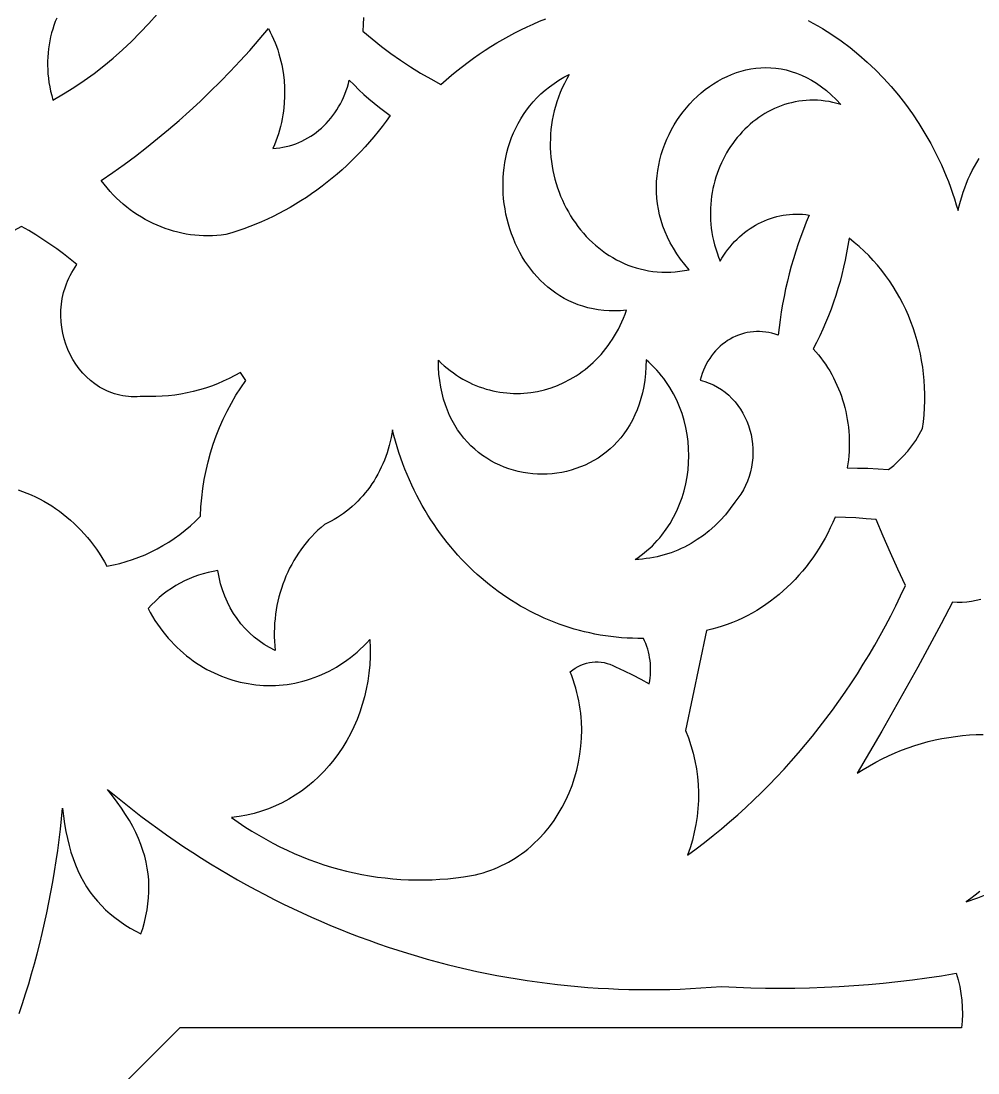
# Model space of a CAD drawing. Extents: x -3069 to -2029, y 258 to 1298.
# Drawn here: x -2707.1 to -2641.9, y 1129.7 to 1201.3 of the extents above; entities that cross this region are included whole.
import ezdxf

# ---------------------------------------------------------------- set-up
doc = ezdxf.new("R2010")
doc.units = 0
doc.layers.add('LAYER_1', color=18, linetype='CONTINUOUS')

msp = doc.modelspace()

# ---------------------------------------------------------------- linework, layer by layer
at = {"layer": 'LAYER_1'}
for points in [[(-2704.633, 1201.543), (-2704.732, 1201.295), (-2704.823, 1201.042), (-2704.906, 1200.785), (-2704.981, 1200.524), (-2705.048, 1200.26), (-2705.105, 1199.991), (-2705.154, 1199.72), (-2705.194, 1199.445), (-2705.224, 1199.166), (-2705.245, 1198.885), (-2705.256, 1198.602), (-2705.257, 1198.315), (-2705.248, 1198.027), (-2705.229, 1197.736), (-2705.2, 1197.443), (-2705.16, 1197.149), (-2705.109, 1196.853), (-2705.047, 1196.555), (-2704.974, 1196.256), (-2704.89, 1195.957), (-2704.168, 1196.372), (-2703.46, 1196.812), (-2702.767, 1197.276), (-2702.088, 1197.764), (-2701.425, 1198.276), (-2700.778, 1198.81), (-2700.147, 1199.367), (-2699.533, 1199.946), (-2698.937, 1200.546), (-2698.358, 1201.167), (-2697.797, 1201.809)], [(-2683.739, 1201.582), (-2683.743, 1201.11), (-2683.768, 1200.637), (-2683.144, 1200.114), (-2682.508, 1199.611), (-2681.859, 1199.127), (-2681.199, 1198.662), (-2680.528, 1198.218), (-2679.846, 1197.794), (-2679.153, 1197.39), (-2678.451, 1197.007), (-2678.092, 1197.329), (-2677.729, 1197.643), (-2677.361, 1197.948), (-2676.987, 1198.245), (-2676.609, 1198.534), (-2676.226, 1198.814), (-2675.839, 1199.085), (-2675.447, 1199.348), (-2675.051, 1199.602), (-2674.651, 1199.847), (-2674.246, 1200.084), (-2673.838, 1200.312), (-2673.426, 1200.531), (-2673.01, 1200.741), (-2672.591, 1200.942), (-2672.168, 1201.134), (-2671.742, 1201.317), (-2671.313, 1201.49)], [(-2653.442, 1201.381), (-2653.109, 1201.201), (-2652.78, 1201.014), (-2652.454, 1200.821), (-2651.814, 1200.415), (-2651.188, 1199.984), (-2650.578, 1199.527), (-2649.984, 1199.045), (-2649.407, 1198.539), (-2648.848, 1198.009), (-2648.307, 1197.456), (-2647.784, 1196.881), (-2647.281, 1196.284), (-2646.798, 1195.665), (-2646.336, 1195.026), (-2645.896, 1194.366), (-2645.477, 1193.686), (-2645.082, 1192.987), (-2644.709, 1192.269), (-2644.361, 1191.533), (-2644.037, 1190.78), (-2643.885, 1190.396), (-2643.739, 1190.009), (-2643.6, 1189.617), (-2643.467, 1189.222), (-2643.341, 1188.822), (-2643.221, 1188.419), (-2643.149, 1188.74), (-2643.067, 1189.058), (-2642.977, 1189.371), (-2642.877, 1189.68), (-2642.77, 1189.985), (-2642.653, 1190.284), (-2642.529, 1190.579), (-2642.396, 1190.868), (-2642.255, 1191.152), (-2642.106, 1191.431), (-2641.95, 1191.704), (-2641.786, 1191.971)], [(-2707.263, 1169.395), (-2706.964, 1169.291), (-2706.667, 1169.177), (-2706.374, 1169.054), (-2706.085, 1168.921), (-2705.8, 1168.779), (-2705.52, 1168.628), (-2705.243, 1168.468), (-2704.971, 1168.3), (-2704.704, 1168.122), (-2704.442, 1167.936), (-2704.184, 1167.742), (-2703.932, 1167.539), (-2703.685, 1167.328), (-2703.444, 1167.108), (-2703.209, 1166.881), (-2702.98, 1166.646), (-2702.756, 1166.403), (-2702.539, 1166.153), (-2702.329, 1165.895), (-2702.125, 1165.63), (-2701.928, 1165.357), (-2701.738, 1165.078), (-2701.556, 1164.791), (-2701.38, 1164.497), (-2701.212, 1164.197), (-2700.767, 1164.283), (-2700.326, 1164.387), (-2699.89, 1164.509), (-2699.459, 1164.648), (-2699.033, 1164.805), (-2698.613, 1164.978), (-2698.2, 1165.169), (-2697.794, 1165.376), (-2697.395, 1165.599), (-2697.003, 1165.838), (-2696.62, 1166.093), (-2696.244, 1166.364), (-2695.878, 1166.651), (-2695.521, 1166.952), (-2695.174, 1167.269), (-2694.837, 1167.601), (-2694.806, 1168.231), (-2694.752, 1168.857), (-2694.675, 1169.48), (-2694.576, 1170.097), (-2694.455, 1170.709), (-2694.313, 1171.314), (-2694.149, 1171.912), (-2693.963, 1172.502), (-2693.757, 1173.083), (-2693.53, 1173.656), (-2693.282, 1174.218), (-2693.014, 1174.77), (-2692.726, 1175.311), (-2692.418, 1175.84), (-2692.09, 1176.356), (-2691.742, 1176.858), (-2692.114, 1177.403), (-2692.498, 1177.187), (-2692.888, 1176.986), (-2693.283, 1176.8), (-2693.683, 1176.629), (-2694.088, 1176.473), (-2694.496, 1176.332), (-2694.909, 1176.206), (-2695.325, 1176.095), (-2695.744, 1176), (-2696.166, 1175.92), (-2696.591, 1175.856), (-2697.017, 1175.807), (-2697.445, 1175.774), (-2697.875, 1175.756), (-2698.305, 1175.755), (-2698.737, 1175.769), (-2698.944, 1175.749), (-2699.15, 1175.737), (-2699.353, 1175.734), (-2699.553, 1175.74), (-2699.75, 1175.754), (-2699.945, 1175.776), (-2700.137, 1175.806), (-2700.325, 1175.844), (-2700.511, 1175.89), (-2700.693, 1175.942), (-2700.872, 1176.003), (-2701.048, 1176.07), (-2701.22, 1176.144), (-2701.389, 1176.224), (-2701.715, 1176.405), (-2702.026, 1176.61), (-2702.321, 1176.838), (-2702.599, 1177.088), (-2702.859, 1177.358), (-2703.101, 1177.647), (-2703.324, 1177.953), (-2703.528, 1178.274), (-2703.711, 1178.61), (-2703.872, 1178.959), (-2704.012, 1179.32), (-2704.129, 1179.69), (-2704.223, 1180.069), (-2704.292, 1180.455), (-2704.337, 1180.847), (-2704.356, 1181.243), (-2704.349, 1181.642), (-2704.314, 1182.042), (-2704.252, 1182.441), (-2704.161, 1182.839), (-2704.042, 1183.234), (-2703.97, 1183.43), (-2703.892, 1183.625), (-2703.805, 1183.818), (-2703.711, 1184.009), (-2703.609, 1184.199), (-2703.499, 1184.386), (-2703.381, 1184.572), (-2703.255, 1184.754), (-2703.704, 1185.117), (-2704.16, 1185.468), (-2704.622, 1185.809), (-2705.092, 1186.138), (-2705.567, 1186.456), (-2706.049, 1186.762), (-2706.537, 1187.058), (-2707.03, 1187.341), (-2708.418, 1186.582)], [(-2641.68, 1161.94), (-2641.988, 1161.861), (-2642.301, 1161.8), (-2642.62, 1161.758), (-2642.944, 1161.734), (-2643.273, 1161.731), (-2643.605, 1161.748), (-2644.383, 1160.268), (-2645.171, 1158.794), (-2645.968, 1157.327), (-2646.776, 1155.867), (-2647.593, 1154.413), (-2648.42, 1152.965), (-2649.257, 1151.525), (-2650.104, 1150.091), (-2649.686, 1150.357), (-2649.262, 1150.608), (-2648.833, 1150.846), (-2648.399, 1151.07), (-2647.961, 1151.28), (-2647.519, 1151.476), (-2647.073, 1151.658), (-2646.623, 1151.826), (-2646.17, 1151.98), (-2645.713, 1152.12), (-2645.254, 1152.246), (-2644.792, 1152.357), (-2644.328, 1152.454), (-2643.861, 1152.537), (-2643.393, 1152.606), (-2642.924, 1152.661), (-2642.453, 1152.701), (-2641.982, 1152.727), (-2641.51, 1152.739)], [(-2707.19, 1133.727), (-2706.966, 1134.397), (-2706.75, 1135.07), (-2706.542, 1135.747), (-2706.341, 1136.427), (-2706.148, 1137.111), (-2705.964, 1137.798), (-2705.787, 1138.488), (-2705.618, 1139.181), (-2705.458, 1139.877), (-2705.305, 1140.576), (-2705.161, 1141.279), (-2705.024, 1141.984), (-2704.896, 1142.692), (-2704.776, 1143.403), (-2704.665, 1144.116), (-2704.561, 1144.832), (-2704.466, 1145.551), (-2704.379, 1146.272), (-2704.301, 1146.996), (-2704.231, 1147.722), (-2704.169, 1147.172), (-2704.094, 1146.642), (-2704.005, 1146.132), (-2703.904, 1145.642), (-2703.789, 1145.17), (-2703.66, 1144.716), (-2703.518, 1144.281), (-2703.361, 1143.862), (-2703.191, 1143.461), (-2703.006, 1143.076), (-2702.807, 1142.707), (-2702.593, 1142.353), (-2702.364, 1142.014), (-2702.121, 1141.689), (-2701.862, 1141.378), (-2701.588, 1141.081), (-2701.299, 1140.796), (-2700.995, 1140.524), (-2700.674, 1140.263), (-2700.338, 1140.014), (-2699.986, 1139.776), (-2699.618, 1139.548), (-2699.234, 1139.33), (-2698.891, 1139.152), (-2698.775, 1139.52), (-2698.657, 1139.946), (-2698.558, 1140.368), (-2698.478, 1140.785), (-2698.416, 1141.199), (-2698.374, 1141.609), (-2698.351, 1142.017), (-2698.348, 1142.423), (-2698.365, 1142.827), (-2698.402, 1143.229), (-2698.459, 1143.631), (-2698.537, 1144.033), (-2698.636, 1144.434), (-2698.756, 1144.836), (-2698.898, 1145.239), (-2699.061, 1145.644), (-2699.246, 1146.05), (-2699.454, 1146.459), (-2699.683, 1146.871), (-2699.936, 1147.285), (-2700.211, 1147.704), (-2700.509, 1148.127), (-2700.831, 1148.555), (-2701.176, 1148.988), (-2700.613, 1148.524), (-2700.046, 1148.067), (-2699.474, 1147.619), (-2698.899, 1147.178), (-2698.319, 1146.745), (-2697.735, 1146.319), (-2697.148, 1145.901), (-2696.557, 1145.491), (-2695.962, 1145.089), (-2695.363, 1144.695), (-2694.761, 1144.308), (-2694.155, 1143.929), (-2693.545, 1143.558), (-2692.932, 1143.195), (-2692.316, 1142.84), (-2691.697, 1142.493), (-2691.074, 1142.154), (-2690.448, 1141.823), (-2689.819, 1141.499), (-2689.187, 1141.184), (-2688.552, 1140.877), (-2687.914, 1140.578), (-2687.273, 1140.287), (-2686.629, 1140.004), (-2685.983, 1139.729), (-2685.334, 1139.463), (-2684.682, 1139.204), (-2684.028, 1138.954), (-2683.371, 1138.712), (-2682.712, 1138.478), (-2682.051, 1138.252), (-2681.387, 1138.035), (-2680.722, 1137.826), (-2680.054, 1137.625), (-2679.384, 1137.433), (-2678.712, 1137.249), (-2678.038, 1137.073), (-2677.362, 1136.906), (-2676.684, 1136.747), (-2676.005, 1136.596), (-2675.324, 1136.454), (-2674.641, 1136.321), (-2673.957, 1136.196), (-2673.272, 1136.079), (-2672.585, 1135.972), (-2671.896, 1135.872), (-2671.206, 1135.781), (-2670.515, 1135.699), (-2669.823, 1135.626), (-2669.13, 1135.561), (-2668.436, 1135.504), (-2667.741, 1135.457), (-2667.045, 1135.418), (-2666.348, 1135.388), (-2665.65, 1135.366), (-2664.952, 1135.354), (-2664.253, 1135.35), (-2663.553, 1135.355), (-2662.853, 1135.369), (-2662.153, 1135.392), (-2661.452, 1135.423), (-2660.751, 1135.464), (-2660.049, 1135.513), (-2659.348, 1135.571), (-2658.346, 1135.52), (-2657.343, 1135.484), (-2656.341, 1135.461), (-2655.338, 1135.453), (-2654.336, 1135.459), (-2653.334, 1135.479), (-2652.332, 1135.514), (-2651.331, 1135.562), (-2650.331, 1135.625), (-2649.331, 1135.702), (-2648.332, 1135.793), (-2647.335, 1135.899), (-2646.338, 1136.018), (-2645.343, 1136.152), (-2644.349, 1136.299), (-2643.356, 1136.461), (-2643.22, 1136.011), (-2643.109, 1135.554), (-2643.024, 1135.092), (-2642.966, 1134.625), (-2642.934, 1134.155), (-2642.929, 1133.683), (-2642.95, 1133.211), (-2642.998, 1132.741), (-2696.238, 1132.745), (-2733.88, 1095.096)], [(-2641.746, 1142.04), (-2642.051, 1141.795), (-2642.361, 1141.558), (-2642.677, 1141.327), (-2641.869, 1141.609), (-2641.071, 1141.914)]]:
    msp.add_lwpolyline(points, dxfattribs=at)
for points in [[(-2701.599, 1190.472), (-2700.813, 1191.013), (-2700.036, 1191.569), (-2699.268, 1192.14), (-2698.509, 1192.724), (-2697.761, 1193.324), (-2697.022, 1193.937), (-2696.293, 1194.565), (-2695.575, 1195.206), (-2694.866, 1195.861), (-2694.168, 1196.53), (-2693.481, 1197.212), (-2692.805, 1197.907), (-2692.139, 1198.616), (-2691.485, 1199.338), (-2690.842, 1200.072), (-2690.211, 1200.819), (-2690.087, 1200.584), (-2689.97, 1200.346), (-2689.861, 1200.105), (-2689.759, 1199.861), (-2689.664, 1199.614), (-2689.577, 1199.365), (-2689.497, 1199.113), (-2689.425, 1198.859), (-2689.359, 1198.604), (-2689.301, 1198.347), (-2689.207, 1197.828), (-2689.143, 1197.305), (-2689.108, 1196.778), (-2689.103, 1196.251), (-2689.128, 1195.723), (-2689.182, 1195.198), (-2689.22, 1194.936), (-2689.266, 1194.675), (-2689.319, 1194.416), (-2689.38, 1194.158), (-2689.448, 1193.902), (-2689.524, 1193.647), (-2689.607, 1193.395), (-2689.697, 1193.144), (-2689.795, 1192.896), (-2689.901, 1192.651), (-2689.67, 1192.669), (-2689.441, 1192.696), (-2689.215, 1192.734), (-2688.992, 1192.782), (-2688.771, 1192.839), (-2688.554, 1192.906), (-2688.34, 1192.981), (-2688.13, 1193.066), (-2687.924, 1193.159), (-2687.721, 1193.262), (-2687.523, 1193.372), (-2687.329, 1193.491), (-2687.14, 1193.618), (-2686.956, 1193.753), (-2686.777, 1193.895), (-2686.602, 1194.045), (-2686.434, 1194.203), (-2686.271, 1194.367), (-2686.114, 1194.539), (-2685.963, 1194.717), (-2685.818, 1194.902), (-2685.679, 1195.093), (-2685.548, 1195.29), (-2685.423, 1195.494), (-2685.305, 1195.703), (-2685.195, 1195.919), (-2685.092, 1196.139), (-2684.996, 1196.365), (-2684.909, 1196.596), (-2684.83, 1196.832), (-2684.759, 1197.073), (-2684.697, 1197.318), (-2684.373, 1196.984), (-2684.042, 1196.658), (-2683.704, 1196.342), (-2683.359, 1196.034), (-2683.008, 1195.736), (-2682.651, 1195.447), (-2682.287, 1195.167), (-2681.917, 1194.897), (-2682.184, 1194.526), (-2682.457, 1194.162), (-2682.737, 1193.804), (-2683.023, 1193.454), (-2683.315, 1193.11), (-2683.614, 1192.774), (-2683.918, 1192.445), (-2684.228, 1192.123), (-2684.544, 1191.809), (-2684.865, 1191.502), (-2685.192, 1191.202), (-2685.524, 1190.91), (-2685.862, 1190.626), (-2686.204, 1190.35), (-2686.552, 1190.081), (-2686.905, 1189.82), (-2687.262, 1189.568), (-2687.624, 1189.323), (-2687.99, 1189.087), (-2688.361, 1188.859), (-2688.737, 1188.639), (-2689.116, 1188.428), (-2689.5, 1188.225), (-2689.888, 1188.031), (-2690.279, 1187.845), (-2690.675, 1187.668), (-2691.074, 1187.501), (-2691.476, 1187.342), (-2691.882, 1187.192), (-2692.292, 1187.051), (-2692.704, 1186.919), (-2693.12, 1186.797), (-2693.421, 1186.757), (-2693.722, 1186.729), (-2694.023, 1186.711), (-2694.323, 1186.704), (-2694.622, 1186.708), (-2694.92, 1186.722), (-2695.217, 1186.747), (-2695.512, 1186.782), (-2695.805, 1186.827), (-2696.097, 1186.882), (-2696.387, 1186.947), (-2696.674, 1187.022), (-2696.958, 1187.107), (-2697.24, 1187.202), (-2697.519, 1187.306), (-2697.794, 1187.42), (-2698.067, 1187.544), (-2698.335, 1187.677), (-2698.6, 1187.819), (-2698.861, 1187.97), (-2699.117, 1188.131), (-2699.369, 1188.3), (-2699.617, 1188.479), (-2699.859, 1188.666), (-2700.097, 1188.862), (-2700.329, 1189.067), (-2700.556, 1189.28), (-2700.777, 1189.502), (-2700.992, 1189.732), (-2701.201, 1189.971), (-2701.403, 1190.218)], [(-2653.359, 1188.123), (-2653.562, 1187.636), (-2653.756, 1187.145), (-2653.94, 1186.65), (-2654.116, 1186.151), (-2654.282, 1185.648), (-2654.438, 1185.142), (-2654.586, 1184.633), (-2654.723, 1184.121), (-2654.852, 1183.606), (-2654.97, 1183.088), (-2655.08, 1182.567), (-2655.179, 1182.044), (-2655.269, 1181.518), (-2655.349, 1180.99), (-2655.42, 1180.461), (-2655.481, 1179.929), (-2655.691, 1180.004), (-2655.903, 1180.066), (-2656.115, 1180.115), (-2656.328, 1180.151), (-2656.539, 1180.175), (-2656.751, 1180.187), (-2656.961, 1180.186), (-2657.17, 1180.174), (-2657.377, 1180.15), (-2657.582, 1180.115), (-2657.784, 1180.068), (-2657.984, 1180.01), (-2658.18, 1179.942), (-2658.372, 1179.863), (-2658.561, 1179.773), (-2658.745, 1179.673), (-2658.925, 1179.564), (-2659.099, 1179.445), (-2659.268, 1179.316), (-2659.431, 1179.177), (-2659.588, 1179.03), (-2659.738, 1178.874), (-2659.882, 1178.709), (-2660.018, 1178.536), (-2660.146, 1178.354), (-2660.267, 1178.165), (-2660.378, 1177.967), (-2660.482, 1177.762), (-2660.575, 1177.55), (-2660.66, 1177.33), (-2660.734, 1177.104), (-2660.799, 1176.87), (-2660.48, 1176.783), (-2660.174, 1176.675), (-2659.881, 1176.546), (-2659.602, 1176.397), (-2659.336, 1176.23), (-2659.085, 1176.046), (-2658.847, 1175.845), (-2658.625, 1175.629), (-2658.417, 1175.398), (-2658.224, 1175.155), (-2658.047, 1174.899), (-2657.886, 1174.632), (-2657.741, 1174.355), (-2657.612, 1174.069), (-2657.5, 1173.774), (-2657.405, 1173.473), (-2657.327, 1173.166), (-2657.267, 1172.854), (-2657.225, 1172.538), (-2657.201, 1172.219), (-2657.195, 1171.899), (-2657.208, 1171.578), (-2657.24, 1171.257), (-2657.292, 1170.937), (-2657.363, 1170.62), (-2657.454, 1170.307), (-2657.566, 1169.997), (-2657.698, 1169.694), (-2657.85, 1169.397), (-2658.024, 1169.107), (-2658.22, 1168.827), (-2658.437, 1168.556), (-2658.746, 1168.12), (-2659.075, 1167.708), (-2659.424, 1167.318), (-2659.791, 1166.953), (-2660.174, 1166.612), (-2660.574, 1166.296), (-2660.989, 1166.006), (-2661.417, 1165.742), (-2661.859, 1165.505), (-2662.084, 1165.397), (-2662.312, 1165.296), (-2662.543, 1165.202), (-2662.776, 1165.115), (-2663.011, 1165.035), (-2663.249, 1164.962), (-2663.489, 1164.897), (-2663.731, 1164.839), (-2663.975, 1164.789), (-2664.221, 1164.746), (-2664.468, 1164.711), (-2664.717, 1164.683), (-2664.967, 1164.664), (-2665.218, 1164.652), (-2665.009, 1164.795), (-2664.805, 1164.944), (-2664.608, 1165.098), (-2664.416, 1165.257), (-2664.231, 1165.422), (-2664.052, 1165.593), (-2663.879, 1165.768), (-2663.712, 1165.948), (-2663.552, 1166.132), (-2663.397, 1166.321), (-2663.107, 1166.711), (-2662.841, 1167.117), (-2662.601, 1167.537), (-2662.385, 1167.97), (-2662.194, 1168.414), (-2662.029, 1168.869), (-2661.888, 1169.332), (-2661.773, 1169.802), (-2661.683, 1170.278), (-2661.619, 1170.759), (-2661.58, 1171.242), (-2661.566, 1171.727), (-2661.579, 1172.213), (-2661.617, 1172.697), (-2661.68, 1173.179), (-2661.77, 1173.657), (-2661.885, 1174.13), (-2662.027, 1174.596), (-2662.194, 1175.054), (-2662.388, 1175.503), (-2662.608, 1175.94), (-2662.854, 1176.366), (-2662.987, 1176.573), (-2663.127, 1176.777), (-2663.273, 1176.978), (-2663.426, 1177.174), (-2663.586, 1177.366), (-2663.752, 1177.554), (-2663.925, 1177.738), (-2664.104, 1177.917), (-2664.29, 1178.091), (-2664.483, 1178.26), (-2664.492, 1177.781), (-2664.522, 1177.318), (-2664.571, 1176.869), (-2664.638, 1176.436), (-2664.724, 1176.018), (-2664.828, 1175.615), (-2664.948, 1175.228), (-2665.084, 1174.855), (-2665.236, 1174.498), (-2665.403, 1174.155), (-2665.585, 1173.828), (-2665.78, 1173.517), (-2665.987, 1173.22), (-2666.208, 1172.938), (-2666.439, 1172.672), (-2666.682, 1172.421), (-2666.936, 1172.184), (-2667.199, 1171.964), (-2667.471, 1171.758), (-2667.751, 1171.567), (-2668.04, 1171.392), (-2668.335, 1171.232), (-2668.637, 1171.087), (-2668.945, 1170.957), (-2669.258, 1170.842), (-2669.576, 1170.743), (-2669.897, 1170.658), (-2670.222, 1170.589), (-2670.55, 1170.535), (-2670.879, 1170.497), (-2671.21, 1170.473), (-2671.541, 1170.465), (-2671.873, 1170.471), (-2672.204, 1170.493), (-2672.533, 1170.531), (-2672.861, 1170.583), (-2673.186, 1170.651), (-2673.508, 1170.734), (-2673.826, 1170.832), (-2674.139, 1170.945), (-2674.448, 1171.073), (-2674.75, 1171.217), (-2675.046, 1171.376), (-2675.335, 1171.55), (-2675.617, 1171.739), (-2675.89, 1171.943), (-2676.153, 1172.163), (-2676.408, 1172.398), (-2676.651, 1172.648), (-2676.884, 1172.914), (-2677.106, 1173.194), (-2677.315, 1173.49), (-2677.511, 1173.801), (-2677.693, 1174.127), (-2677.861, 1174.469), (-2678.015, 1174.825), (-2678.153, 1175.197), (-2678.274, 1175.584), (-2678.379, 1175.987), (-2678.467, 1176.404), (-2678.536, 1176.837), (-2678.587, 1177.285), (-2678.618, 1177.749), (-2678.629, 1178.227), (-2678.432, 1178.038), (-2678.231, 1177.857), (-2678.027, 1177.685), (-2677.82, 1177.521), (-2677.61, 1177.366), (-2677.397, 1177.219), (-2677.181, 1177.08), (-2676.963, 1176.95), (-2676.742, 1176.828), (-2676.52, 1176.715), (-2676.295, 1176.609), (-2676.069, 1176.512), (-2675.841, 1176.423), (-2675.611, 1176.342), (-2675.38, 1176.269), (-2675.148, 1176.204), (-2674.915, 1176.147), (-2674.681, 1176.098), (-2674.446, 1176.056), (-2674.211, 1176.023), (-2673.976, 1175.997), (-2673.74, 1175.979), (-2673.504, 1175.969), (-2673.268, 1175.966), (-2673.033, 1175.971), (-2672.798, 1175.984), (-2672.564, 1176.004), (-2672.33, 1176.031), (-2671.866, 1176.108), (-2671.407, 1176.215), (-2670.955, 1176.35), (-2670.51, 1176.515), (-2670.074, 1176.707), (-2669.648, 1176.928), (-2669.234, 1177.176), (-2669.032, 1177.31), (-2668.833, 1177.451), (-2668.638, 1177.599), (-2668.446, 1177.754), (-2668.258, 1177.915), (-2668.074, 1178.083), (-2667.895, 1178.257), (-2667.72, 1178.438), (-2667.549, 1178.626), (-2667.383, 1178.819), (-2667.222, 1179.019), (-2667.066, 1179.226), (-2666.915, 1179.439), (-2666.77, 1179.658), (-2666.629, 1179.883), (-2666.495, 1180.115), (-2666.367, 1180.352), (-2666.244, 1180.596), (-2666.128, 1180.846), (-2666.018, 1181.101), (-2665.914, 1181.363), (-2665.817, 1181.631), (-2666.217, 1181.599), (-2666.608, 1181.586), (-2666.991, 1181.593), (-2667.366, 1181.619), (-2667.733, 1181.663), (-2668.091, 1181.725), (-2668.44, 1181.805), (-2668.78, 1181.901), (-2669.111, 1182.013), (-2669.433, 1182.14), (-2669.746, 1182.283), (-2670.049, 1182.441), (-2670.343, 1182.613), (-2670.627, 1182.798), (-2670.902, 1182.996), (-2671.166, 1183.207), (-2671.421, 1183.429), (-2671.665, 1183.663), (-2671.899, 1183.908), (-2672.123, 1184.164), (-2672.336, 1184.429), (-2672.539, 1184.704), (-2672.73, 1184.987), (-2672.911, 1185.279), (-2673.081, 1185.579), (-2673.239, 1185.885), (-2673.387, 1186.199), (-2673.522, 1186.518), (-2673.647, 1186.844), (-2673.759, 1187.174), (-2673.86, 1187.509), (-2673.949, 1187.848), (-2674.025, 1188.191), (-2674.09, 1188.536), (-2674.142, 1188.884), (-2674.182, 1189.235), (-2674.209, 1189.586), (-2674.223, 1189.939), (-2674.225, 1190.291), (-2674.213, 1190.644), (-2674.189, 1190.996), (-2674.151, 1191.347), (-2674.1, 1191.696), (-2674.035, 1192.043), (-2673.957, 1192.387), (-2673.865, 1192.728), (-2673.76, 1193.064), (-2673.64, 1193.397), (-2673.506, 1193.725), (-2673.358, 1194.047), (-2673.195, 1194.363), (-2673.018, 1194.673), (-2672.827, 1194.976), (-2672.62, 1195.271), (-2672.399, 1195.559), (-2672.163, 1195.837), (-2671.911, 1196.107), (-2671.644, 1196.367), (-2671.362, 1196.617), (-2671.065, 1196.856), (-2670.751, 1197.084), (-2670.422, 1197.3), (-2670.077, 1197.504), (-2669.716, 1197.695), (-2669.888, 1197.391), (-2670.046, 1197.085), (-2670.191, 1196.776), (-2670.325, 1196.465), (-2670.445, 1196.153), (-2670.554, 1195.839), (-2670.65, 1195.524), (-2670.735, 1195.209), (-2670.807, 1194.893), (-2670.869, 1194.576), (-2670.919, 1194.26), (-2670.957, 1193.943), (-2670.985, 1193.627), (-2671.001, 1193.312), (-2671.007, 1192.998), (-2671.002, 1192.686), (-2670.987, 1192.374), (-2670.962, 1192.065), (-2670.926, 1191.758), (-2670.881, 1191.453), (-2670.826, 1191.15), (-2670.761, 1190.851), (-2670.687, 1190.554), (-2670.603, 1190.262), (-2670.511, 1189.972), (-2670.409, 1189.687), (-2670.299, 1189.406), (-2670.18, 1189.129), (-2670.053, 1188.858), (-2669.917, 1188.591), (-2669.773, 1188.329), (-2669.621, 1188.073), (-2669.462, 1187.823), (-2669.294, 1187.579), (-2669.12, 1187.341), (-2668.938, 1187.11), (-2668.748, 1186.885), (-2668.552, 1186.668), (-2668.349, 1186.458), (-2668.14, 1186.256), (-2667.923, 1186.062), (-2667.701, 1185.876), (-2667.472, 1185.698), (-2667.238, 1185.53), (-2666.997, 1185.37), (-2666.751, 1185.219), (-2666.499, 1185.078), (-2666.242, 1184.947), (-2665.98, 1184.826), (-2665.713, 1184.715), (-2665.441, 1184.615), (-2665.164, 1184.525), (-2664.883, 1184.447), (-2664.597, 1184.38), (-2664.307, 1184.325), (-2664.013, 1184.282), (-2663.715, 1184.25), (-2663.414, 1184.232), (-2663.109, 1184.226), (-2662.8, 1184.233), (-2662.488, 1184.253), (-2662.174, 1184.287), (-2661.856, 1184.334), (-2661.535, 1184.396), (-2661.843, 1184.753), (-2662.126, 1185.116), (-2662.384, 1185.483), (-2662.619, 1185.853), (-2662.831, 1186.227), (-2663.02, 1186.604), (-2663.186, 1186.983), (-2663.331, 1187.364), (-2663.454, 1187.746), (-2663.557, 1188.129), (-2663.639, 1188.512), (-2663.701, 1188.895), (-2663.744, 1189.277), (-2663.768, 1189.658), (-2663.773, 1190.037), (-2663.761, 1190.413), (-2663.73, 1190.787), (-2663.683, 1191.158), (-2663.619, 1191.524), (-2663.539, 1191.886), (-2663.443, 1192.244), (-2663.332, 1192.596), (-2663.206, 1192.942), (-2663.066, 1193.281), (-2662.913, 1193.613), (-2662.746, 1193.939), (-2662.566, 1194.256), (-2662.374, 1194.564), (-2662.17, 1194.864), (-2661.954, 1195.153), (-2661.728, 1195.433), (-2661.491, 1195.703), (-2661.244, 1195.961), (-2660.987, 1196.207), (-2660.722, 1196.442), (-2660.448, 1196.664), (-2660.165, 1196.872), (-2659.876, 1197.068), (-2659.579, 1197.248), (-2659.275, 1197.415), (-2658.965, 1197.565), (-2658.65, 1197.701), (-2658.329, 1197.82), (-2658.003, 1197.922), (-2657.673, 1198.007), (-2657.339, 1198.074), (-2657.002, 1198.123), (-2656.662, 1198.153), (-2656.319, 1198.164), (-2655.975, 1198.154), (-2655.629, 1198.125), (-2655.282, 1198.074), (-2654.934, 1198.003), (-2654.586, 1197.909), (-2654.239, 1197.793), (-2653.893, 1197.654), (-2653.548, 1197.491), (-2653.204, 1197.305), (-2652.864, 1197.094), (-2652.525, 1196.858), (-2652.19, 1196.596), (-2651.859, 1196.309), (-2651.532, 1195.994), (-2651.21, 1195.653), (-2651.479, 1195.729), (-2651.747, 1195.793), (-2652.014, 1195.846), (-2652.279, 1195.887), (-2652.542, 1195.917), (-2652.803, 1195.936), (-2653.063, 1195.944), (-2653.32, 1195.941), (-2653.574, 1195.928), (-2653.827, 1195.904), (-2654.076, 1195.871), (-2654.323, 1195.828), (-2654.566, 1195.775), (-2654.807, 1195.713), (-2655.044, 1195.641), (-2655.278, 1195.56), (-2655.508, 1195.471), (-2655.734, 1195.373), (-2655.957, 1195.266), (-2656.175, 1195.152), (-2656.39, 1195.029), (-2656.599, 1194.898), (-2656.805, 1194.76), (-2657.005, 1194.614), (-2657.201, 1194.461), (-2657.392, 1194.301), (-2657.578, 1194.134), (-2657.758, 1193.961), (-2657.933, 1193.781), (-2658.102, 1193.594), (-2658.266, 1193.402), (-2658.424, 1193.204), (-2658.575, 1193), (-2658.721, 1192.791), (-2658.86, 1192.577), (-2658.992, 1192.357), (-2659.118, 1192.133), (-2659.237, 1191.904), (-2659.349, 1191.671), (-2659.454, 1191.433), (-2659.552, 1191.191), (-2659.642, 1190.946), (-2659.724, 1190.696), (-2659.799, 1190.444), (-2659.866, 1190.188), (-2659.925, 1189.929), (-2659.976, 1189.667), (-2660.018, 1189.403), (-2660.052, 1189.136), (-2660.077, 1188.867), (-2660.093, 1188.596), (-2660.1, 1188.323), (-2660.098, 1188.048), (-2660.087, 1187.772), (-2660.066, 1187.494), (-2660.036, 1187.216), (-2659.996, 1186.937), (-2659.946, 1186.657), (-2659.886, 1186.376), (-2659.816, 1186.096), (-2659.735, 1185.815), (-2659.644, 1185.535), (-2659.543, 1185.254), (-2659.43, 1184.975), (-2659.307, 1185.185), (-2659.178, 1185.39), (-2659.042, 1185.588), (-2658.901, 1185.779), (-2658.754, 1185.964), (-2658.602, 1186.143), (-2658.444, 1186.315), (-2658.281, 1186.48), (-2658.114, 1186.637), (-2657.941, 1186.788), (-2657.764, 1186.932), (-2657.583, 1187.069), (-2657.398, 1187.198), (-2657.209, 1187.32), (-2657.016, 1187.434), (-2656.82, 1187.54), (-2656.62, 1187.639), (-2656.417, 1187.73), (-2656.211, 1187.813), (-2656.003, 1187.888), (-2655.792, 1187.955), (-2655.578, 1188.014), (-2655.363, 1188.064), (-2655.145, 1188.106), (-2654.926, 1188.139), (-2654.705, 1188.163), (-2654.483, 1188.179), (-2654.26, 1188.186), (-2654.036, 1188.184), (-2653.811, 1188.173), (-2653.585, 1188.153)], [(-2650.778, 1170.889), (-2650.072, 1170.886), (-2649.367, 1170.868), (-2648.662, 1170.834), (-2647.957, 1170.784), (-2647.607, 1171.065), (-2647.272, 1171.367), (-2646.954, 1171.69), (-2646.654, 1172.031), (-2646.372, 1172.391), (-2646.109, 1172.769), (-2645.866, 1173.163), (-2645.644, 1173.572), (-2645.581, 1174.043), (-2645.534, 1174.514), (-2645.503, 1174.984), (-2645.487, 1175.453), (-2645.486, 1175.92), (-2645.5, 1176.386), (-2645.529, 1176.849), (-2645.573, 1177.31), (-2645.632, 1177.768), (-2645.705, 1178.222), (-2645.792, 1178.672), (-2645.893, 1179.118), (-2646.009, 1179.56), (-2646.138, 1179.996), (-2646.281, 1180.427), (-2646.437, 1180.853), (-2646.607, 1181.271), (-2646.79, 1181.684), (-2646.986, 1182.089), (-2647.194, 1182.487), (-2647.416, 1182.877), (-2647.65, 1183.258), (-2647.897, 1183.632), (-2648.156, 1183.996), (-2648.427, 1184.35), (-2648.71, 1184.695), (-2649.005, 1185.029), (-2649.311, 1185.353), (-2649.629, 1185.666), (-2649.959, 1185.967), (-2650.299, 1186.257), (-2650.651, 1186.534), (-2650.728, 1186.038), (-2650.815, 1185.544), (-2650.912, 1185.053), (-2651.019, 1184.564), (-2651.137, 1184.079), (-2651.265, 1183.598), (-2651.404, 1183.119), (-2651.552, 1182.645), (-2651.71, 1182.174), (-2651.878, 1181.708), (-2652.056, 1181.246), (-2652.244, 1180.788), (-2652.441, 1180.335), (-2652.648, 1179.887), (-2652.865, 1179.444), (-2653.091, 1179.006), (-2652.911, 1178.805), (-2652.737, 1178.599), (-2652.57, 1178.388), (-2652.41, 1178.172), (-2652.256, 1177.952), (-2652.108, 1177.727), (-2651.967, 1177.497), (-2651.833, 1177.263), (-2651.706, 1177.026), (-2651.586, 1176.784), (-2651.472, 1176.539), (-2651.366, 1176.29), (-2651.266, 1176.039), (-2651.174, 1175.784), (-2651.089, 1175.526), (-2651.011, 1175.266), (-2650.94, 1175.003), (-2650.876, 1174.738), (-2650.82, 1174.471), (-2650.771, 1174.202), (-2650.729, 1173.931), (-2650.695, 1173.658), (-2650.669, 1173.384), (-2650.65, 1173.109), (-2650.638, 1172.833), (-2650.635, 1172.556), (-2650.639, 1172.279), (-2650.651, 1172.001), (-2650.671, 1171.723), (-2650.698, 1171.445), (-2650.734, 1171.167)], [(-2689.752, 1158.464), (-2690.132, 1158.654), (-2690.498, 1158.869), (-2690.849, 1159.108), (-2691.183, 1159.37), (-2691.5, 1159.654), (-2691.799, 1159.958), (-2692.08, 1160.282), (-2692.342, 1160.624), (-2692.583, 1160.984), (-2692.804, 1161.36), (-2693.003, 1161.752), (-2693.179, 1162.157), (-2693.332, 1162.576), (-2693.462, 1163.007), (-2693.566, 1163.448), (-2693.645, 1163.9), (-2693.982, 1163.844), (-2694.316, 1163.774), (-2694.646, 1163.688), (-2694.972, 1163.588), (-2695.293, 1163.474), (-2695.609, 1163.345), (-2695.92, 1163.201), (-2696.225, 1163.044), (-2696.524, 1162.874), (-2696.816, 1162.689), (-2697.101, 1162.492), (-2697.38, 1162.281), (-2697.65, 1162.058), (-2697.912, 1161.822), (-2698.166, 1161.574), (-2698.411, 1161.313), (-2698.259, 1161.035), (-2698.101, 1160.765), (-2697.937, 1160.502), (-2697.767, 1160.246), (-2697.591, 1159.998), (-2697.41, 1159.757), (-2697.224, 1159.523), (-2697.032, 1159.297), (-2696.836, 1159.079), (-2696.634, 1158.867), (-2696.429, 1158.663), (-2696.218, 1158.467), (-2696.003, 1158.278), (-2695.785, 1158.097), (-2695.562, 1157.924), (-2695.335, 1157.758), (-2695.105, 1157.599), (-2694.871, 1157.449), (-2694.634, 1157.306), (-2694.394, 1157.17), (-2694.151, 1157.043), (-2693.906, 1156.923), (-2693.657, 1156.811), (-2693.406, 1156.707), (-2693.153, 1156.61), (-2692.898, 1156.521), (-2692.641, 1156.441), (-2692.382, 1156.368), (-2692.122, 1156.303), (-2691.86, 1156.246), (-2691.596, 1156.197), (-2691.332, 1156.156), (-2691.067, 1156.123), (-2690.801, 1156.098), (-2690.534, 1156.081), (-2690.267, 1156.072), (-2690, 1156.071), (-2689.733, 1156.078), (-2689.465, 1156.094), (-2689.198, 1156.118), (-2688.932, 1156.149), (-2688.666, 1156.189), (-2688.401, 1156.238), (-2688.136, 1156.294), (-2687.873, 1156.359), (-2687.611, 1156.432), (-2687.351, 1156.514), (-2687.092, 1156.604), (-2686.834, 1156.702), (-2686.579, 1156.809), (-2686.326, 1156.924), (-2686.075, 1157.047), (-2685.827, 1157.18), (-2685.581, 1157.32), (-2685.338, 1157.469), (-2685.098, 1157.627), (-2684.861, 1157.793), (-2684.627, 1157.968), (-2684.397, 1158.151), (-2684.171, 1158.343), (-2683.948, 1158.544), (-2683.729, 1158.753), (-2683.514, 1158.972), (-2683.304, 1159.198), (-2683.279, 1158.62), (-2683.28, 1158.048), (-2683.307, 1157.481), (-2683.36, 1156.921), (-2683.437, 1156.369), (-2683.538, 1155.826), (-2683.663, 1155.291), (-2683.81, 1154.766), (-2683.98, 1154.252), (-2684.172, 1153.749), (-2684.385, 1153.259), (-2684.618, 1152.781), (-2684.872, 1152.317), (-2685.145, 1151.868), (-2685.437, 1151.433), (-2685.747, 1151.014), (-2686.074, 1150.612), (-2686.419, 1150.228), (-2686.781, 1149.861), (-2687.158, 1149.513), (-2687.551, 1149.185), (-2687.958, 1148.878), (-2688.38, 1148.591), (-2688.815, 1148.326), (-2689.263, 1148.084), (-2689.724, 1147.866), (-2690.197, 1147.671), (-2690.68, 1147.501), (-2691.175, 1147.357), (-2691.68, 1147.24), (-2692.194, 1147.149), (-2692.717, 1147.086), (-2692.263, 1146.763), (-2691.804, 1146.452), (-2691.339, 1146.153), (-2690.869, 1145.867), (-2690.393, 1145.593), (-2689.913, 1145.332), (-2689.428, 1145.083), (-2688.938, 1144.847), (-2688.444, 1144.624), (-2687.946, 1144.414), (-2687.445, 1144.216), (-2686.939, 1144.032), (-2686.43, 1143.86), (-2685.918, 1143.701), (-2685.402, 1143.555), (-2684.884, 1143.422), (-2684.363, 1143.303), (-2683.84, 1143.196), (-2683.315, 1143.103), (-2682.787, 1143.023), (-2682.258, 1142.957), (-2681.727, 1142.903), (-2681.195, 1142.864), (-2680.661, 1142.837), (-2680.127, 1142.824), (-2679.592, 1142.825), (-2679.056, 1142.84), (-2678.52, 1142.868), (-2677.984, 1142.909), (-2677.448, 1142.965), (-2676.912, 1143.034), (-2676.377, 1143.118), (-2676.106, 1143.175), (-2675.84, 1143.24), (-2675.577, 1143.314), (-2675.318, 1143.395), (-2675.063, 1143.484), (-2674.812, 1143.581), (-2674.565, 1143.685), (-2674.322, 1143.796), (-2674.084, 1143.914), (-2673.85, 1144.04), (-2673.62, 1144.172), (-2673.395, 1144.311), (-2673.174, 1144.456), (-2672.958, 1144.608), (-2672.746, 1144.766), (-2672.54, 1144.93), (-2672.338, 1145.101), (-2672.141, 1145.276), (-2671.762, 1145.645), (-2671.404, 1146.034), (-2671.066, 1146.444), (-2670.751, 1146.873), (-2670.457, 1147.319), (-2670.187, 1147.782), (-2669.94, 1148.26), (-2669.717, 1148.752), (-2669.518, 1149.257), (-2669.345, 1149.774), (-2669.197, 1150.301), (-2669.076, 1150.837), (-2668.981, 1151.382), (-2668.914, 1151.933), (-2668.876, 1152.49), (-2668.865, 1153.051), (-2668.884, 1153.616), (-2668.905, 1153.899), (-2668.933, 1154.183), (-2668.969, 1154.466), (-2669.013, 1154.75), (-2669.064, 1155.034), (-2669.123, 1155.317), (-2669.19, 1155.6), (-2669.265, 1155.883), (-2669.348, 1156.164), (-2669.439, 1156.445), (-2669.538, 1156.725), (-2669.646, 1157.004), (-2669.476, 1157.138), (-2669.299, 1157.257), (-2669.116, 1157.361), (-2668.929, 1157.451), (-2668.737, 1157.525), (-2668.541, 1157.585), (-2668.343, 1157.63), (-2668.143, 1157.66), (-2667.941, 1157.674), (-2667.738, 1157.673), (-2667.536, 1157.657), (-2667.334, 1157.626), (-2667.134, 1157.579), (-2666.937, 1157.517), (-2666.742, 1157.438), (-2666.551, 1157.345), (-2665.972, 1157.07), (-2665.398, 1156.786), (-2664.827, 1156.491), (-2664.261, 1156.187), (-2664.226, 1156.385), (-2664.199, 1156.583), (-2664.18, 1156.782), (-2664.169, 1156.981), (-2664.166, 1157.181), (-2664.171, 1157.379), (-2664.185, 1157.578), (-2664.206, 1157.775), (-2664.235, 1157.971), (-2664.272, 1158.165), (-2664.317, 1158.358), (-2664.37, 1158.548), (-2664.43, 1158.737), (-2664.499, 1158.922), (-2664.575, 1159.104), (-2664.658, 1159.283), (-2665.032, 1159.282), (-2665.404, 1159.288), (-2665.775, 1159.304), (-2666.144, 1159.328), (-2666.511, 1159.36), (-2666.876, 1159.401), (-2667.24, 1159.45), (-2667.601, 1159.508), (-2667.961, 1159.573), (-2668.318, 1159.647), (-2668.673, 1159.729), (-2669.025, 1159.818), (-2669.375, 1159.916), (-2669.722, 1160.021), (-2670.067, 1160.134), (-2670.409, 1160.254), (-2670.748, 1160.382), (-2671.084, 1160.518), (-2671.417, 1160.661), (-2671.747, 1160.811), (-2672.074, 1160.969), (-2672.397, 1161.133), (-2672.717, 1161.305), (-2673.034, 1161.484), (-2673.347, 1161.669), (-2673.656, 1161.862), (-2673.961, 1162.061), (-2674.263, 1162.267), (-2674.56, 1162.48), (-2674.854, 1162.699), (-2675.143, 1162.924), (-2675.428, 1163.156), (-2675.709, 1163.394), (-2675.985, 1163.639), (-2676.257, 1163.89), (-2676.524, 1164.146), (-2676.787, 1164.409), (-2677.045, 1164.678), (-2677.297, 1164.952), (-2677.545, 1165.233), (-2677.788, 1165.519), (-2678.025, 1165.811), (-2678.258, 1166.108), (-2678.485, 1166.41), (-2678.706, 1166.718), (-2678.922, 1167.032), (-2679.132, 1167.35), (-2679.337, 1167.674), (-2679.536, 1168.003), (-2679.729, 1168.337), (-2679.916, 1168.676), (-2680.096, 1169.019), (-2680.271, 1169.368), (-2680.439, 1169.721), (-2680.601, 1170.078), (-2680.757, 1170.441), (-2680.906, 1170.807), (-2681.048, 1171.179), (-2681.183, 1171.554), (-2681.312, 1171.934), (-2681.434, 1172.318), (-2681.549, 1172.706), (-2681.656, 1173.097), (-2681.757, 1173.493), (-2681.799, 1173.223), (-2681.849, 1172.955), (-2681.906, 1172.691), (-2681.972, 1172.429), (-2682.044, 1172.171), (-2682.124, 1171.916), (-2682.212, 1171.665), (-2682.306, 1171.417), (-2682.407, 1171.174), (-2682.516, 1170.934), (-2682.63, 1170.699), (-2682.752, 1170.468), (-2682.88, 1170.242), (-2683.014, 1170.02), (-2683.155, 1169.804), (-2683.302, 1169.592), (-2683.455, 1169.386), (-2683.614, 1169.185), (-2683.778, 1168.99), (-2683.949, 1168.8), (-2684.124, 1168.617), (-2684.306, 1168.439), (-2684.492, 1168.268), (-2684.684, 1168.103), (-2684.881, 1167.944), (-2685.083, 1167.793), (-2685.29, 1167.648), (-2685.501, 1167.51), (-2685.718, 1167.379), (-2685.938, 1167.256), (-2686.163, 1167.141), (-2686.393, 1167.033), (-2686.618, 1166.843), (-2686.837, 1166.646), (-2687.048, 1166.442), (-2687.253, 1166.231), (-2687.45, 1166.013), (-2687.64, 1165.789), (-2687.823, 1165.559), (-2687.998, 1165.323), (-2688.166, 1165.081), (-2688.326, 1164.834), (-2688.479, 1164.581), (-2688.624, 1164.323), (-2688.761, 1164.061), (-2688.89, 1163.794), (-2689.011, 1163.522), (-2689.124, 1163.247), (-2689.229, 1162.967), (-2689.325, 1162.684), (-2689.413, 1162.398), (-2689.492, 1162.108), (-2689.563, 1161.815), (-2689.626, 1161.52), (-2689.679, 1161.222), (-2689.724, 1160.921), (-2689.759, 1160.619), (-2689.786, 1160.315), (-2689.804, 1160.009), (-2689.812, 1159.702), (-2689.811, 1159.393), (-2689.801, 1159.084), (-2689.781, 1158.774)], [(-2661.667, 1144.505), (-2661.077, 1144.94), (-2660.494, 1145.385), (-2659.919, 1145.841), (-2659.35, 1146.306), (-2658.79, 1146.781), (-2658.236, 1147.266), (-2657.691, 1147.76), (-2657.153, 1148.264), (-2656.623, 1148.777), (-2656.101, 1149.299), (-2655.587, 1149.831), (-2655.081, 1150.371), (-2654.584, 1150.92), (-2654.094, 1151.478), (-2653.613, 1152.045), (-2653.141, 1152.62), (-2652.677, 1153.204), (-2652.222, 1153.795), (-2651.775, 1154.395), (-2651.338, 1155.003), (-2650.909, 1155.619), (-2650.489, 1156.243), (-2650.079, 1156.874), (-2649.678, 1157.513), (-2649.286, 1158.16), (-2648.903, 1158.813), (-2648.531, 1159.474), (-2648.167, 1160.142), (-2647.814, 1160.818), (-2647.47, 1161.5), (-2647.136, 1162.188), (-2646.812, 1162.884), (-2647.331, 1163.994), (-2647.834, 1165.113), (-2648.322, 1166.241), (-2648.793, 1167.376), (-2649.495, 1167.435), (-2650.198, 1167.482), (-2650.902, 1167.518), (-2651.606, 1167.544), (-2651.762, 1167.173), (-2651.928, 1166.81), (-2652.103, 1166.453), (-2652.287, 1166.104), (-2652.48, 1165.761), (-2652.681, 1165.426), (-2652.892, 1165.098), (-2653.11, 1164.778), (-2653.337, 1164.465), (-2653.572, 1164.161), (-2653.814, 1163.864), (-2654.064, 1163.576), (-2654.322, 1163.297), (-2654.586, 1163.026), (-2654.858, 1162.764), (-2655.137, 1162.51), (-2655.422, 1162.266), (-2655.713, 1162.031), (-2656.011, 1161.806), (-2656.315, 1161.59), (-2656.625, 1161.384), (-2656.941, 1161.188), (-2657.262, 1161.002), (-2657.589, 1160.826), (-2657.92, 1160.661), (-2658.257, 1160.506), (-2658.598, 1160.363), (-2658.944, 1160.23), (-2659.294, 1160.108), (-2659.649, 1159.997), (-2660.008, 1159.898), (-2660.37, 1159.811), (-2661.791, 1153.013), (-2661.592, 1152.504), (-2661.419, 1151.987), (-2661.271, 1151.463), (-2661.149, 1150.932), (-2661.052, 1150.397), (-2660.98, 1149.858), (-2660.934, 1149.317), (-2660.913, 1148.773), (-2660.918, 1148.23), (-2660.949, 1147.687), (-2661.004, 1147.145), (-2661.086, 1146.607), (-2661.193, 1146.073), (-2661.325, 1145.543), (-2661.483, 1145.02)]]:
    msp.add_lwpolyline(points, close=True, dxfattribs=at)

doc.saveas('drawing.dxf')
